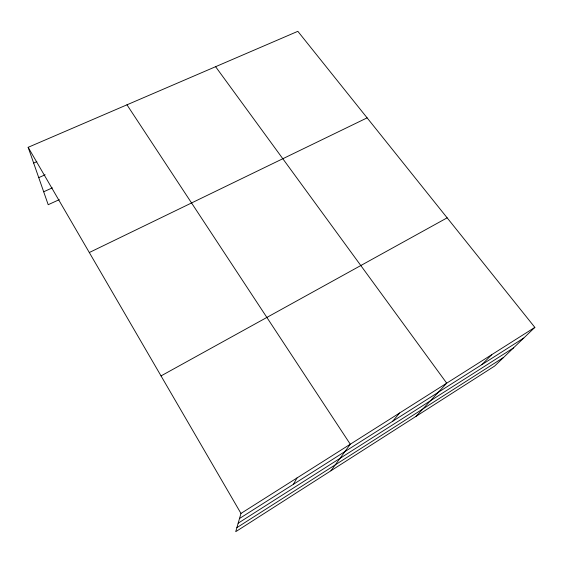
<?xml version="1.0" encoding="UTF-8"?>
<svg xmlns="http://www.w3.org/2000/svg" width="563" height="563" viewBox="0 0 563 563"><rect width="100%" height="100%" fill="white"/><g stroke="black" fill="none" stroke-linecap="round" stroke-linejoin="round"><path stroke-width="0.84" d="M534.85 327.385L240.971 513.428L235.728 531.676L494.595 366.084L534.85 327.385L297.841 31.324L28.15 147.316L48.2 204.707L59.298 199.633M293.478 484.25L296.99 477.966M330.945 470.767L350.292 444.221L126.971 104.817M392.608 421.314L399.617 412.996M415.987 416.374L446.719 383.178L215.601 66.694M481.907 364.62L491.752 354.669M236.889 527.644L503.618 357.414M238.17 523.182L513.519 347.892M239.507 518.516L523.766 338.039M161.032 375.908L447.149 217.832M89.306 252.527L367.118 117.864M43.682 191.772L52.359 187.859M38.741 177.626L45.146 174.783M33.639 163.038L36.841 161.637M28.15 147.316L240.971 513.428"/></g></svg>
